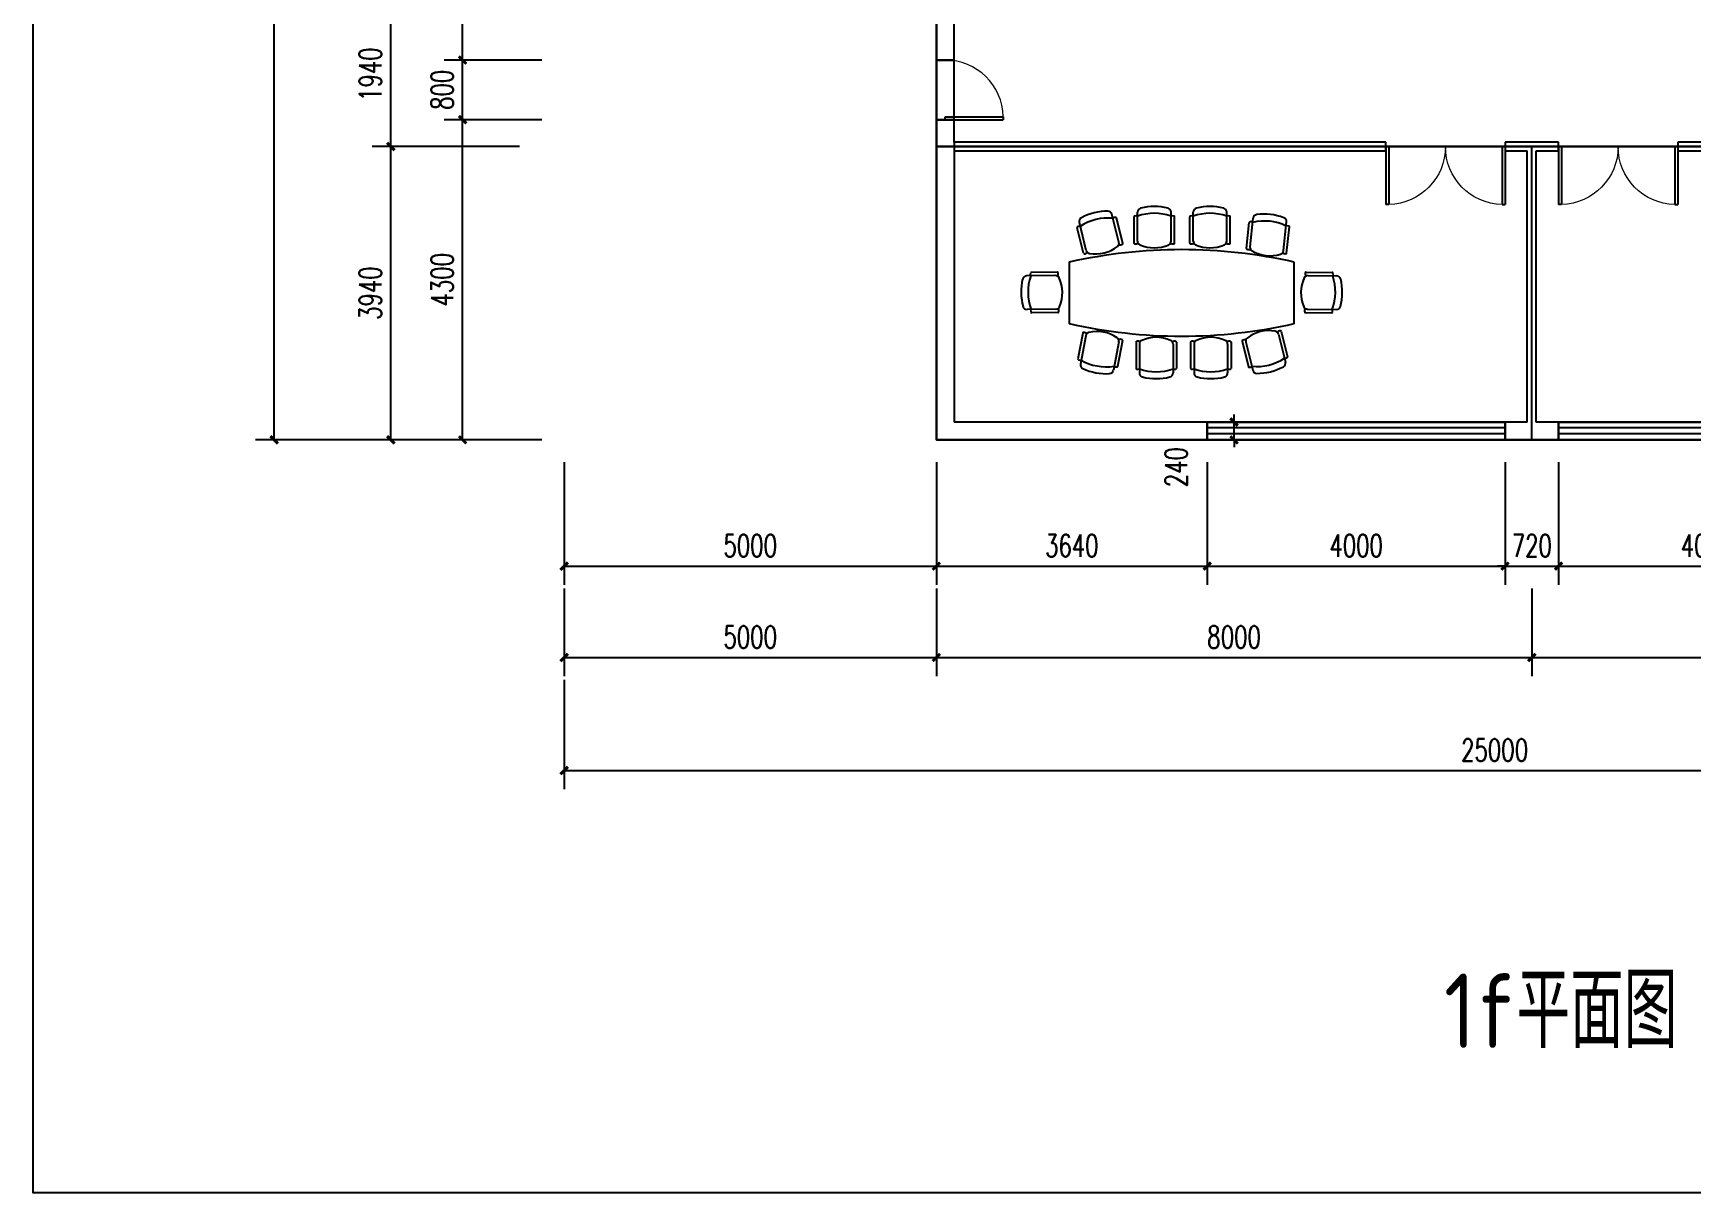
# Model space of a CAD drawing. Extents: x -76502 to 88679, y -12865 to 57615.
# Drawn here: x -37603 to -15319, y 18102 to 33676 of the extents above; entities that cross this region are included whole.
import ezdxf

# ---------------------------------------------------------------- set-up
doc = ezdxf.new("R2010")
doc.units = 0
doc.header["$LTSCALE"] = 1000
doc.header["$MEASUREMENT"] = 0
for name, color, linetype in [('AXIS_TEXT', 7, 'Continuous'), ('edge', 180, 'Continuous'), ('GTV3_FOOTPRINT', 7, 'Continuous'), ('GTV3_OPENING', 7, 'Continuous'), ('GTV3_ZONE', 7, 'Continuous'), ('LVTRY', 6, 'Continuous'), ('PUB_DIM', 3, 'Continuous'), ('WALL', 9, 'Continuous'), ('WINDOW', 4, 'Continuous')]:
    doc.layers.add(name, color=color, linetype=linetype)
doc.styles.add('_TCH_DIM_T3', font='SIMPLEX', dxfattribs={"width": 0.705882, "bigfont": 'GBCBIG'})
doc.styles.get("Standard").update_dxf_attribs({"font": 'gbenor.shx', "bigfont": 'gbcbig.shx'})
doc.dimstyles.new('_TCH_ARCH&&100', dxfattribs={"dimtxt": 297.5, "dimasz": 100, "dimexe": 250, "dimexo": 300, "dimgap": 126.25, "dimtad": 1, "dimdec": 0, "dimtxsty": '_TCH_DIM_T3', "dimblk": 'ARCHTICK', "dimcen": 2.5, "dimclrt": 7, "dimazin": 2, "dimtfac": 1, "dimtdec": 0, "dimtix": 1, "dimtmove": 2, "dimatfit": 3, "dimfxl": 100})

# ---------------------------------------------------------------- blocks, each defined once
blk = doc.blocks.new('_ArchTick')
at = {"color": 0, "linetype": 'ByBlock', "const_width": 0.4}
blk.add_lwpolyline([(-0.5, -0.5), (0.5, 0.5)], dxfattribs=at)
blk = doc.blocks.new('*D216')
at = {"layer": 'Defpoints', "color": 0, "transparency": 16777216}
for p in [(-31833, 36053), (-30469, 36053), (-30469, 33314)]:
    blk.add_point(p, dxfattribs=at)
at = {"layer": 'PUB_DIM', "color": 0, "lineweight": -2, "transparency": 16777216}
for p, q in [((-30769, 36053), (-32083, 36053)), ((-31833, 33314), (-31833, 36053)), ((-30769, 33314), (-32083, 33314))]:
    blk.add_line(p, q, dxfattribs=at)
at = {"layer": 'PUB_DIM', "color": 0, "lineweight": -2, "transparency": 16777216, "xscale": 100, "yscale": 100, "zscale": 100}
for p, rotation in [((-31833, 36053), 90), ((-31833, 33314), 270)]:
    blk.add_blockref('_ArchTick', p, dxfattribs=dict(at, rotation=rotation))
at = {"layer": 'PUB_DIM', "color": 7, "transparency": 16777216, "insert": (-32108, 34684), "char_height": 297.5, "attachment_point": 5, "rotation": 90, "style": '_TCH_DIM_T3'}
blk.add_mtext('\\A1;2740', dxfattribs=at)
blk = doc.blocks.new('*D217')
at = {"layer": 'Defpoints', "color": 0, "transparency": 16777216}
for p in [(-31833, 33314), (-30469, 33314), (-30469, 32514)]:
    blk.add_point(p, dxfattribs=at)
at = {"layer": 'PUB_DIM', "color": 0, "lineweight": -2, "transparency": 16777216}
for p, q in [((-30769, 33314), (-32083, 33314)), ((-31833, 32514), (-31833, 33314)), ((-30769, 32514), (-32083, 32514))]:
    blk.add_line(p, q, dxfattribs=at)
at = {"layer": 'PUB_DIM', "color": 0, "lineweight": -2, "transparency": 16777216, "xscale": 100, "yscale": 100, "zscale": 100}
for p, rotation in [((-31833, 33314), 90), ((-31833, 32514), 270)]:
    blk.add_blockref('_ArchTick', p, dxfattribs=dict(at, rotation=rotation))
at = {"layer": 'PUB_DIM', "color": 7, "transparency": 16777216, "insert": (-32108, 32914), "char_height": 297.5, "attachment_point": 5, "rotation": 90, "style": '_TCH_DIM_T3'}
blk.add_mtext('\\A1;800', dxfattribs=at)
blk = doc.blocks.new('*D218')
at = {"layer": 'Defpoints', "color": 0, "transparency": 16777216}
for p in [(-31833, 32514), (-30469, 32514), (-30469, 28214)]:
    blk.add_point(p, dxfattribs=at)
at = {"layer": 'PUB_DIM', "color": 0, "lineweight": -2, "transparency": 16777216}
for p, q in [((-30769, 32514), (-32083, 32514)), ((-31833, 28214), (-31833, 32514)), ((-30769, 28214), (-32083, 28214))]:
    blk.add_line(p, q, dxfattribs=at)
at = {"layer": 'PUB_DIM', "color": 0, "lineweight": -2, "transparency": 16777216, "xscale": 100, "yscale": 100, "zscale": 100}
for p, rotation in [((-31833, 32514), 90), ((-31833, 28214), 270)]:
    blk.add_blockref('_ArchTick', p, dxfattribs=dict(at, rotation=rotation))
at = {"layer": 'PUB_DIM', "color": 7, "transparency": 16777216, "insert": (-32108, 30364), "char_height": 297.5, "attachment_point": 5, "rotation": 90, "style": '_TCH_DIM_T3'}
blk.add_mtext('\\A1;4300', dxfattribs=at)
blk = doc.blocks.new('*D271')
at = {"layer": 'Defpoints', "color": 0, "transparency": 16777216}
for p in [(-30469, 25291), (-5469, 25291), (-5469, 23773)]:
    blk.add_point(p, dxfattribs=at)
at = {"layer": 'PUB_DIM', "color": 0, "lineweight": -2, "transparency": 16777216}
for p, q in [((-30469, 24991), (-30469, 23523)), ((-5469, 24991), (-5469, 23523)), ((-30469, 23773), (-5469, 23773))]:
    blk.add_line(p, q, dxfattribs=at)
at = {"layer": 'PUB_DIM', "color": 0, "lineweight": -2, "transparency": 16777216, "xscale": 100, "yscale": 100, "zscale": 100, "rotation": 180}
blk.add_blockref('_ArchTick', (-30469, 23773), dxfattribs=at)
at = {"layer": 'PUB_DIM', "color": 0, "lineweight": -2, "transparency": 16777216, "xscale": 100, "yscale": 100, "zscale": 100}
blk.add_blockref('_ArchTick', (-5469, 23773), dxfattribs=at)
at = {"layer": 'PUB_DIM', "color": 7, "transparency": 16777216, "insert": (-17969, 24048), "char_height": 297.5, "attachment_point": 5, "style": '_TCH_DIM_T3'}
blk.add_mtext('\\A1;25000', dxfattribs=at)
blk = doc.blocks.new('*D272')
at = {"layer": 'Defpoints', "color": 0, "transparency": 16777216}
for p in [(-17469, 26218), (-9529, 26218), (-9529, 25291)]:
    blk.add_point(p, dxfattribs=at)
at = {"layer": 'PUB_DIM', "color": 0, "lineweight": -2, "transparency": 16777216}
for p, q in [((-17469, 25918), (-17469, 25041)), ((-9529, 25918), (-9529, 25041)), ((-17469, 25291), (-9529, 25291))]:
    blk.add_line(p, q, dxfattribs=at)
at = {"layer": 'PUB_DIM', "color": 0, "lineweight": -2, "transparency": 16777216, "xscale": 100, "yscale": 100, "zscale": 100, "rotation": 180}
blk.add_blockref('_ArchTick', (-17469, 25291), dxfattribs=at)
at = {"layer": 'PUB_DIM', "color": 0, "lineweight": -2, "transparency": 16777216, "xscale": 100, "yscale": 100, "zscale": 100}
blk.add_blockref('_ArchTick', (-9529, 25291), dxfattribs=at)
at = {"layer": 'PUB_DIM', "color": 7, "transparency": 16777216, "insert": (-13499, 25566), "char_height": 297.5, "attachment_point": 5, "style": '_TCH_DIM_T3'}
blk.add_mtext('\\A1;7940', dxfattribs=at)
blk = doc.blocks.new('*D274')
at = {"layer": 'Defpoints', "color": 0, "transparency": 16777216}
for p in [(-30469, 26518), (-25469, 26518), (-25469, 25291)]:
    blk.add_point(p, dxfattribs=at)
at = {"layer": 'PUB_DIM', "color": 0, "lineweight": -2, "transparency": 16777216}
for p, q in [((-30469, 26218), (-30469, 25041)), ((-25469, 26218), (-25469, 25041)), ((-30469, 25291), (-25469, 25291))]:
    blk.add_line(p, q, dxfattribs=at)
at = {"layer": 'PUB_DIM', "color": 0, "lineweight": -2, "transparency": 16777216, "xscale": 100, "yscale": 100, "zscale": 100, "rotation": 180}
blk.add_blockref('_ArchTick', (-30469, 25291), dxfattribs=at)
at = {"layer": 'PUB_DIM', "color": 0, "lineweight": -2, "transparency": 16777216, "xscale": 100, "yscale": 100, "zscale": 100}
blk.add_blockref('_ArchTick', (-25469, 25291), dxfattribs=at)
at = {"layer": 'PUB_DIM', "color": 7, "transparency": 16777216, "insert": (-27969, 25566), "char_height": 297.5, "attachment_point": 5, "style": '_TCH_DIM_T3'}
blk.add_mtext('\\A1;5000', dxfattribs=at)
blk = doc.blocks.new('*D275')
at = {"layer": 'Defpoints', "color": 0, "transparency": 16777216}
for p in [(-25469, 26518), (-17469, 26518), (-17469, 25291)]:
    blk.add_point(p, dxfattribs=at)
at = {"layer": 'PUB_DIM', "color": 0, "lineweight": -2, "transparency": 16777216}
for p, q in [((-25469, 26218), (-25469, 25041)), ((-17469, 26218), (-17469, 25041)), ((-25469, 25291), (-17469, 25291))]:
    blk.add_line(p, q, dxfattribs=at)
at = {"layer": 'PUB_DIM', "color": 0, "lineweight": -2, "transparency": 16777216, "xscale": 100, "yscale": 100, "zscale": 100, "rotation": 180}
blk.add_blockref('_ArchTick', (-25469, 25291), dxfattribs=at)
at = {"layer": 'PUB_DIM', "color": 0, "lineweight": -2, "transparency": 16777216, "xscale": 100, "yscale": 100, "zscale": 100}
blk.add_blockref('_ArchTick', (-17469, 25291), dxfattribs=at)
at = {"layer": 'PUB_DIM', "color": 7, "transparency": 16777216, "insert": (-21469, 25566), "char_height": 297.5, "attachment_point": 5, "style": '_TCH_DIM_T3'}
blk.add_mtext('\\A1;8000', dxfattribs=at)
blk = doc.blocks.new('*D276')
at = {"layer": 'Defpoints', "color": 0, "transparency": 16777216}
for p in [(-17829, 28214), (-17109, 28214), (-17109, 26518)]:
    blk.add_point(p, dxfattribs=at)
at = {"layer": 'PUB_DIM', "color": 0, "lineweight": -2, "transparency": 16777216}
for p, q in [((-17829, 27914), (-17829, 26268)), ((-17109, 27914), (-17109, 26268)), ((-17829, 26518), (-17929, 26518)), ((-17829, 26518), (-17109, 26518)), ((-17109, 26518), (-17009, 26518))]:
    blk.add_line(p, q, dxfattribs=at)
at = {"layer": 'PUB_DIM', "color": 0, "lineweight": -2, "transparency": 16777216, "xscale": 100, "yscale": 100, "zscale": 100}
blk.add_blockref('_ArchTick', (-17829, 26518), dxfattribs=at)
at = {"layer": 'PUB_DIM', "color": 0, "lineweight": -2, "transparency": 16777216, "xscale": 100, "yscale": 100, "zscale": 100, "rotation": 180}
blk.add_blockref('_ArchTick', (-17109, 26518), dxfattribs=at)
at = {"layer": 'PUB_DIM', "color": 7, "transparency": 16777216, "insert": (-17469, 26793), "char_height": 297.5, "attachment_point": 5, "style": '_TCH_DIM_T3'}
blk.add_mtext('\\A1;720', dxfattribs=at)
blk = doc.blocks.new('*D277')
at = {"layer": 'Defpoints', "color": 0, "transparency": 16777216}
for p in [(-21469, 28454), (-21469, 28454), (-21469, 28214)]:
    blk.add_point(p, dxfattribs=at)
at = {"layer": 'PUB_DIM', "color": 0, "lineweight": -2, "transparency": 16777216}
for p, q in [((-21469, 28454), (-21469, 28554)), ((-21769, 28454), (-21719, 28454)), ((-21469, 28214), (-21469, 28454)), ((-21769, 28214), (-21719, 28214)), ((-21469, 28214), (-21469, 28114))]:
    blk.add_line(p, q, dxfattribs=at)
at = {"layer": 'PUB_DIM', "color": 0, "lineweight": -2, "transparency": 16777216, "xscale": 100, "yscale": 100, "zscale": 100}
for p, rotation in [((-21469, 28454), 270), ((-21469, 28214), 90)]:
    blk.add_blockref('_ArchTick', p, dxfattribs=dict(at, rotation=rotation))
at = {"layer": 'PUB_DIM', "color": 7, "transparency": 16777216, "insert": (-22248, 27847), "char_height": 297.5, "attachment_point": 5, "rotation": 90, "style": '_TCH_DIM_T3'}
blk.add_mtext('\\A1;240', dxfattribs=at)
blk = doc.blocks.new('*D279')
at = {"layer": 'Defpoints', "color": 0, "transparency": 16777216}
for p in [(-17109, 28214), (-13109, 28214), (-13109, 26518)]:
    blk.add_point(p, dxfattribs=at)
at = {"layer": 'PUB_DIM', "color": 0, "lineweight": -2, "transparency": 16777216}
for p, q in [((-17109, 27914), (-17109, 26268)), ((-13109, 27914), (-13109, 26268)), ((-17109, 26518), (-13109, 26518))]:
    blk.add_line(p, q, dxfattribs=at)
at = {"layer": 'PUB_DIM', "color": 0, "lineweight": -2, "transparency": 16777216, "xscale": 100, "yscale": 100, "zscale": 100, "rotation": 180}
blk.add_blockref('_ArchTick', (-17109, 26518), dxfattribs=at)
at = {"layer": 'PUB_DIM', "color": 0, "lineweight": -2, "transparency": 16777216, "xscale": 100, "yscale": 100, "zscale": 100}
blk.add_blockref('_ArchTick', (-13109, 26518), dxfattribs=at)
at = {"layer": 'PUB_DIM', "color": 7, "transparency": 16777216, "insert": (-15109, 26793), "char_height": 297.5, "attachment_point": 5, "style": '_TCH_DIM_T3'}
blk.add_mtext('\\A1;4000', dxfattribs=at)
blk = doc.blocks.new('*D281')
at = {"layer": 'Defpoints', "color": 0, "transparency": 16777216}
for p in [(-25469, 28214), (-21829, 28214), (-21829, 26518)]:
    blk.add_point(p, dxfattribs=at)
at = {"layer": 'PUB_DIM', "color": 0, "lineweight": -2, "transparency": 16777216}
for p, q in [((-25469, 27914), (-25469, 26268)), ((-21829, 27914), (-21829, 26268)), ((-25469, 26518), (-21829, 26518))]:
    blk.add_line(p, q, dxfattribs=at)
at = {"layer": 'PUB_DIM', "color": 0, "lineweight": -2, "transparency": 16777216, "xscale": 100, "yscale": 100, "zscale": 100, "rotation": 180}
blk.add_blockref('_ArchTick', (-25469, 26518), dxfattribs=at)
at = {"layer": 'PUB_DIM', "color": 0, "lineweight": -2, "transparency": 16777216, "xscale": 100, "yscale": 100, "zscale": 100}
blk.add_blockref('_ArchTick', (-21829, 26518), dxfattribs=at)
at = {"layer": 'PUB_DIM', "color": 7, "transparency": 16777216, "insert": (-23649, 26793), "char_height": 297.5, "attachment_point": 5, "style": '_TCH_DIM_T3'}
blk.add_mtext('\\A1;3640', dxfattribs=at)
blk = doc.blocks.new('*D282')
at = {"layer": 'Defpoints', "color": 0, "transparency": 16777216}
for p in [(-21829, 28214), (-17829, 28214), (-17829, 26518)]:
    blk.add_point(p, dxfattribs=at)
at = {"layer": 'PUB_DIM', "color": 0, "lineweight": -2, "transparency": 16777216}
for p, q in [((-21829, 27914), (-21829, 26268)), ((-17829, 27914), (-17829, 26268)), ((-21829, 26518), (-17829, 26518))]:
    blk.add_line(p, q, dxfattribs=at)
at = {"layer": 'PUB_DIM', "color": 0, "lineweight": -2, "transparency": 16777216, "xscale": 100, "yscale": 100, "zscale": 100, "rotation": 180}
blk.add_blockref('_ArchTick', (-21829, 26518), dxfattribs=at)
at = {"layer": 'PUB_DIM', "color": 0, "lineweight": -2, "transparency": 16777216, "xscale": 100, "yscale": 100, "zscale": 100}
blk.add_blockref('_ArchTick', (-17829, 26518), dxfattribs=at)
at = {"layer": 'PUB_DIM', "color": 7, "transparency": 16777216, "insert": (-19829, 26793), "char_height": 297.5, "attachment_point": 5, "style": '_TCH_DIM_T3'}
blk.add_mtext('\\A1;4000', dxfattribs=at)
blk = doc.blocks.new('*D283')
at = {"layer": 'Defpoints', "color": 0, "transparency": 16777216}
for p in [(-30469, 28214), (-25469, 28214), (-25469, 26518)]:
    blk.add_point(p, dxfattribs=at)
at = {"layer": 'PUB_DIM', "color": 0, "lineweight": -2, "transparency": 16777216}
for p, q in [((-30469, 27914), (-30469, 26268)), ((-25469, 27914), (-25469, 26268)), ((-30469, 26518), (-25469, 26518))]:
    blk.add_line(p, q, dxfattribs=at)
at = {"layer": 'PUB_DIM', "color": 0, "lineweight": -2, "transparency": 16777216, "xscale": 100, "yscale": 100, "zscale": 100, "rotation": 180}
blk.add_blockref('_ArchTick', (-30469, 26518), dxfattribs=at)
at = {"layer": 'PUB_DIM', "color": 0, "lineweight": -2, "transparency": 16777216, "xscale": 100, "yscale": 100, "zscale": 100}
blk.add_blockref('_ArchTick', (-25469, 26518), dxfattribs=at)
at = {"layer": 'PUB_DIM', "color": 7, "transparency": 16777216, "insert": (-27969, 26793), "char_height": 297.5, "attachment_point": 5, "style": '_TCH_DIM_T3'}
blk.add_mtext('\\A1;5000', dxfattribs=at)
blk = doc.blocks.new('*D286')
at = {"layer": 'Defpoints', "color": 0, "transparency": 16777216}
for p in [(-34364, 48214), (-30469, 48214), (-30469, 28214)]:
    blk.add_point(p, dxfattribs=at)
at = {"layer": 'PUB_DIM', "color": 0, "lineweight": -2, "transparency": 16777216}
for p, q in [((-30769, 48214), (-34614, 48214)), ((-34364, 28214), (-34364, 48214)), ((-30769, 28214), (-34614, 28214))]:
    blk.add_line(p, q, dxfattribs=at)
at = {"layer": 'PUB_DIM', "color": 0, "lineweight": -2, "transparency": 16777216, "xscale": 100, "yscale": 100, "zscale": 100}
for p, rotation in [((-34364, 48214), 90), ((-34364, 28214), 270)]:
    blk.add_blockref('_ArchTick', p, dxfattribs=dict(at, rotation=rotation))
at = {"layer": 'PUB_DIM', "color": 7, "transparency": 16777216, "insert": (-34639, 38214), "char_height": 297.5, "attachment_point": 5, "rotation": 90, "style": '_TCH_DIM_T3'}
blk.add_mtext('\\A1;20000', dxfattribs=at)
blk = doc.blocks.new('*D289')
at = {"layer": 'Defpoints', "color": 0, "transparency": 16777216}
for p in [(-32798, 34094), (-30769, 34094), (-30769, 32154)]:
    blk.add_point(p, dxfattribs=at)
at = {"layer": 'PUB_DIM', "color": 0, "lineweight": -2, "transparency": 16777216}
for p, q in [((-31069, 34094), (-33048, 34094)), ((-32798, 32154), (-32798, 34094)), ((-31069, 32154), (-33048, 32154))]:
    blk.add_line(p, q, dxfattribs=at)
at = {"layer": 'PUB_DIM', "color": 0, "lineweight": -2, "transparency": 16777216, "xscale": 100, "yscale": 100, "zscale": 100}
for p, rotation in [((-32798, 34094), 90), ((-32798, 32154), 270)]:
    blk.add_blockref('_ArchTick', p, dxfattribs=dict(at, rotation=rotation))
at = {"layer": 'PUB_DIM', "color": 7, "transparency": 16777216, "insert": (-33073, 33124), "char_height": 297.5, "attachment_point": 5, "rotation": 90, "style": '_TCH_DIM_T3'}
blk.add_mtext('\\A1;1940', dxfattribs=at)
blk = doc.blocks.new('*D290')
at = {"layer": 'Defpoints', "color": 0, "transparency": 16777216}
for p in [(-32798, 32154), (-30769, 32154), (-30769, 28214)]:
    blk.add_point(p, dxfattribs=at)
at = {"layer": 'PUB_DIM', "color": 0, "lineweight": -2, "transparency": 16777216}
for p, q in [((-31069, 32154), (-33048, 32154)), ((-32798, 28214), (-32798, 32154)), ((-31069, 28214), (-33048, 28214))]:
    blk.add_line(p, q, dxfattribs=at)
at = {"layer": 'PUB_DIM', "color": 0, "lineweight": -2, "transparency": 16777216, "xscale": 100, "yscale": 100, "zscale": 100}
for p, rotation in [((-32798, 32154), 90), ((-32798, 28214), 270)]:
    blk.add_blockref('_ArchTick', p, dxfattribs=dict(at, rotation=rotation))
at = {"layer": 'PUB_DIM', "color": 7, "transparency": 16777216, "insert": (-33073, 30184), "char_height": 297.5, "attachment_point": 5, "rotation": 90, "style": '_TCH_DIM_T3'}
blk.add_mtext('\\A1;3940', dxfattribs=at)
blk = doc.blocks.new('$DorLib2D$00000002')
for p, q in [((-0.5, 0), (-0.5, 0.4875)), ((-0.475, 0.4875), (-0.5, 0.4875)), ((-0.475, 0), (-0.475, 0.4875)), ((0.475, 0), (0.475, 0.4875)), ((0.475, 0.4875), (0.5, 0.4875)), ((0.5, 0), (0.5, 0.4875)), ((-0.5, 0), (-0.475, 0)), ((0.5, 0), (0.475, 0))]:
    blk.add_line(p, q)
at = {"lineweight": 13}
for centre, start, end in [((-0.4875, 0), 0, 88.53072), ((0.4875, 0), 91.46928, 180)]:
    blk.add_arc(centre, 0.4875, start, end, dxfattribs=at)
blk = doc.blocks.new('$DorLib2D$00000001')
for p, q in [((0.45, 0.975), (0.5, 0.975)), ((0.45, 0), (0.45, 0.975)), ((0.5, 0), (0.5, 0.975)), ((0.5, 0), (0.45, 0))]:
    blk.add_line(p, q)
at = {"lineweight": 13}
blk.add_arc((0.475, 0), 0.975, 91.4693, 180, dxfattribs=at)
blk = doc.blocks.new('$TCHSYS$WIN2D')
for p, q in [((-0.5, 0.5), (0.5, 0.5)), ((-0.5, 0.5), (-0.5, -0.5)), ((0.5, 0.5), (0.5, -0.5)), ((0.5, 0.1667), (-0.5, 0.1667)), ((0.5, -0.1667), (-0.5, -0.1667)), ((-0.5, -0.5), (0.5, -0.5))]:
    blk.add_line(p, q)
blk = doc.blocks.new('$plan$00002654')
for p, q in [((-1282, 566, 0), (-1375, 942, 0)), ((-844, 675, 0), (-938, 1051, 0)), ((-792, 660, 0), (-878, 1003, 0)), ((-639, 665, 0), (-639, 1019, 0)), ((-594, 692, 0), (-594, 1080, 0)), ((-142, 692, 0), (-142, 1080, 0)), ((-96, 665, 0), (-96, 1019, 0)), ((109, 665, 0), (109, 1019, 0)), ((155, 692, 0), (155, 1080, 0)), ((606, 692, 0), (606, 1080, 0)), ((652, 665, 0), (652, 1019, 0)), ((869, 591, 0), (908, 942, 0)), ((918, 613, 0), (960, 998, 0)), ((1366, 563, 0), (1409, 948, 0)), ((-1319, 528, 0), (-1405, 871, 0)), ((1409, 531, 0), (1448, 882, 0)), ((-1697, 228, 0), (-2084, 223, 0)), ((-1670, 275, 0), (-2023, 270, 0)), ((1670, 275, 0), (2023, 270, 0)), ((1697, 228, 0), (2084, 223, 0)), ((-1690, -223, 0), (-2078, -228, 0)), ((-1662, -268, 0), (-2016, -273, 0)), ((1662, -268, 0), (2016, -273, 0)), ((1690, -223, 0), (2078, -228, 0)), ((-1329, -544, 0), (-1394, -892, 0)), ((-1289, -580, 0), (-1361, -960, 0)), ((-845, -663, 0), (-917, -1044, 0)), ((-795, -644, 0), (-861, -992, 0)), ((-614, -665, 0), (-614, -1019, 0)), ((-70, -665, 0), (-70, -1019, 0)), ((120, -665, 0), (120, -1019, 0)), ((663, -665, 0), (663, -1019, 0)), ((811, -653, 0), (896, -996, 0)), ((862, -668, 0), (956, -1044, 0)), ((1300, -559, 0), (1394, -935, 0)), ((1338, -521, 0), (1423, -864, 0)), ((-568, -692, 0), (-568, -1080, 0)), ((-116, -692, 0), (-116, -1080, 0)), ((166, -692, 0), (166, -1080, 0)), ((617, -692, 0), (617, -1080, 0))]:
    blk.add_line(p, q)
at = {"elevation": 0}
blk.add_lwpolyline([(1513, 408, 0.111111), (-1513, 408), (-1513, -417, 0.111111), (1513, -417)], format="xyb", close=True, dxfattribs=at)
for centre, radius, start, end in [((-539, 1080, 0), 55, 103.937, 180), ((-368, 392, 0), 764, 76.063, 103.937), ((-197, 1080, 0), 55, 0, 76.063), ((210, 1080, 0), 55, 103.937, 180), ((380, 392, 0), 764, 76.063, 103.937), ((551, 1080, 0), 55, 0, 76.063), ((-1322, 955, 0), 55, 117.9642, 194.0272), ((-990, 329, 0), 672, 84.4034, 123.651), ((-990, 329, 0), 764, 90.0902, 117.9642), ((-991, 1038, 0), 55, 14.0272, 90.0902), ((-889, 951, 0), 59, 88.0127, 126.8804), ((-887, 1001, 0), 9.17, 14.0272, 88.0127), ((-630, 1019, 0), 9.17, 106.0145, 180), ((-616, 971, 0), 59, 67.1468, 106.0145), ((-368, 392, 0), 672, 70.3762, 109.6238), ((-119, 971, 0), 59, 73.9855, 112.8532), ((-105, 1019, 0), 9.17, 0, 73.9855), ((118, 1019, 0), 9.17, 106.0145, 180), ((132, 971, 0), 59, 67.1468, 106.0145), ((380, 392, 0), 672, 70.3762, 109.6238), ((629, 971, 0), 59, 73.9855, 112.8532), ((643, 1019, 0), 9.17, 0, 73.9855), ((917, 941, 0), 9.17, 99.6786, 173.664), ((926, 892, 0), 59, 60.8108, 99.6786), ((1109, 289, 0), 672, 64.0403, 103.2878), ((1015, 992, 0), 55, 97.601, 173.664), ((1109, 289, 0), 764, 69.727, 97.601), ((1354, 954, 0), 55, 353.664, 69.727), ((1420, 837, 0), 59, 67.6495, 106.5173), ((1439, 883, 0), 9.17, 353.664, 67.6495), ((-1396, 874, 0), 9.17, 120.0417, 194.0272), ((-1371, 830, 0), 59, 81.174, 120.0417), ((-897, 662, 0), 55, 308.1762, 14.0272), ((-539, 692, 0), 55, 180, 245.851), ((-197, 692, 0), 55, 294.149, 0), ((210, 692, 0), 55, 180, 245.851), ((551, 692, 0), 55, 294.149, 0), ((-1310, 530, 0), 9.17, 194.0272, 268.0127), ((-1309, 580, 0), 59, 268.0127, 316.3474), ((-1228, 579, 0), 55, 194.0272, 259.8782), ((-1155, 990, 0), 472, 259.8782, 308.1762), ((-826, 701, 0), 59, 251.707, 300.0417), ((-801, 658, 0), 9.17, 300.0417, 14.0272), ((-630, 665, 0), 9.17, 180, 253.9855), ((-616, 713, 0), 59, 253.9855, 302.3202), ((-368, 1073, 0), 472, 245.851, 294.149), ((-119, 713, 0), 59, 237.6798, 286.0145), ((-105, 665, 0), 9.17, 286.0145, 0), ((118, 665, 0), 9.17, 180, 253.9855), ((132, 713, 0), 59, 253.9855, 302.3202), ((380, 1073, 0), 472, 245.851, 294.149), ((629, 713, 0), 59, 237.6798, 286.0145), ((643, 665, 0), 9.17, 286.0145, 0), ((878, 590, 0), 9.17, 173.664, 247.6495), ((897, 636, 0), 59, 247.6495, 295.9842), ((972, 607, 0), 55, 173.664, 239.515), ((1184, 966, 0), 472, 239.515, 287.813), ((1312, 569, 0), 55, 287.813, 353.664), ((1391, 581, 0), 59, 231.3438, 279.6786), ((1400, 532, 0), 9.17, 279.6786, 353.664), ((-2083, 168, 0), 55, 90.7938, 166.8568), ((-1393, 7, 0), 672, 161.17, 200.4176), ((-1975, 247, 0), 59, 164.7793, 203.647), ((-2023, 261, 0), 9.17, 90.7938, 164.7793), ((-1696, 173, 0), 55, 24.9428, 90.7938), ((-1670, 265, 0), 9.17, 16.8083, 90.7938), ((-1717, 251, 0), 59, 328.4736, 16.8083), ((1696, 173, 0), 55, 89.2062, 155.0572), ((1717, 251, 0), 59, 163.1917, 211.5264), ((1670, 265, 0), 9.17, 89.2062, 163.1917), ((2023, 261, 0), 9.17, 15.2207, 89.2062), ((1393, 7, 0), 672, 339.5824, 18.83), ((1975, 247, 0), 59, 336.353, 15.2207), ((2083, 168, 0), 55, 13.1432, 89.2062), ((-1393, 7, 0), 764, 166.8568, 194.7308), ((-2074, -3, 0), 472, 336.6448, 24.9428), ((2074, -3, 0), 472, 155.0572, 203.3552), ((1393, 7, 0), 764, 345.2692, 13.1432), ((-2079, -173, 0), 55, 194.7308, 270.7938), ((-1691, -168, 0), 55, 270.7938, 336.6448), ((-1710, -246, 0), 59, 344.7793, 33.114), ((1691, -168, 0), 55, 203.3552, 269.2062), ((1710, -246, 0), 59, 146.886, 195.2207), ((2079, -173, 0), 55, 269.2062, 345.2692), ((-1968, -250, 0), 59, 157.9406, 196.8083), ((-2016, -264, 0), 9.17, 196.8083, 270.7938), ((-1662, -259, 0), 9.17, 270.7938, 344.7793), ((1662, -259, 0), 9.17, 195.2207, 269.2062), ((2016, -264, 0), 9.17, 269.2062, 343.1917), ((1968, -250, 0), 59, 343.1917, 22.0594), ((-1320, -546, 0), 9.17, 95.3403, 169.3258), ((-1315, -595, 0), 59, 47.0056, 95.3403), ((-1235, -590, 0), 55, 103.4748, 169.3258), ((-1138, -995, 0), 472, 55.1768, 103.4748), ((-899, -653, 0), 55, 349.3258, 55.1768), ((-827, -687, 0), 59, 63.3113, 111.646), ((-804, -643, 0), 9.17, 349.3258, 63.3113), ((-604, -665, 0), 9.17, 106.0145, 180), ((-591, -713, 0), 59, 57.6798, 106.0145), ((-513, -692, 0), 55, 114.149, 180), ((-342, -1073, 0), 472, 65.851, 114.149), ((-171, -692, 0), 55, 0, 65.851), ((-93, -713, 0), 59, 73.9855, 122.3202), ((-80, -665, 0), 9.17, 0, 73.9855), ((129, -665, 0), 9.17, 106.0145, 180), ((143, -713, 0), 59, 57.6798, 106.0145), ((221, -692, 0), 55, 114.149, 180), ((391, -1073, 0), 472, 65.851, 114.149), ((562, -692, 0), 55, 0, 65.851), ((640, -713, 0), 59, 73.9855, 122.3202), ((654, -665, 0), 9.17, 0, 73.9855), ((820, -650, 0), 9.17, 120.0417, 194.0271), ((844, -694, 0), 59, 71.7069, 120.0417), ((915, -655, 0), 55, 128.1762, 194.0271), ((1173, -983, 0), 472, 79.8781, 128.1762), ((1246, -572, 0), 55, 14.0271, 79.8781), ((1327, -573, 0), 59, 88.0126, 136.3473), ((1329, -523, 0), 9.17, 14.0271, 88.0126), ((1008, -322, 0), 672, 264.4034, 303.6509), ((1389, -823, 0), 59, 261.1739, 300.0417), ((1414, -866, 0), 9.17, 300.0417, 14.0271), ((-1385, -893, 0), 9.17, 169.3258, 243.3113), ((-1363, -849, 0), 59, 243.3113, 282.179), ((-1307, -970, 0), 55, 169.3258, 245.3888), ((-1012, -326, 0), 672, 239.702, 278.9496), ((-1012, -326, 0), 764, 245.3888, 273.2628), ((-971, -1034, 0), 55, 273.2628, 349.3258), ((-874, -941, 0), 59, 236.4726, 275.3403), ((-870, -990, 0), 9.17, 275.3403, 349.3258), ((-604, -1019, 0), 9.17, 180, 253.9855), ((-591, -971, 0), 59, 253.9855, 292.8532), ((-342, -392, 0), 672, 250.3762, 289.6238), ((-513, -1080, 0), 55, 180, 256.063), ((-171, -1080, 0), 55, 283.937, 0), ((-93, -971, 0), 59, 247.1468, 286.0145), ((-80, -1019, 0), 9.17, 286.0145, 0), ((129, -1019, 0), 9.17, 180, 253.9855), ((143, -971, 0), 59, 253.9855, 292.8532), ((391, -392, 0), 672, 250.3762, 289.6238), ((221, -1080, 0), 55, 180, 256.063), ((562, -1080, 0), 55, 283.937, 0), ((640, -971, 0), 59, 247.1468, 286.0145), ((654, -1019, 0), 9.17, 286.0145, 0), ((905, -994, 0), 9.17, 194.0271, 268.0126), ((907, -944, 0), 59, 268.0126, 306.8804), ((1009, -1031, 0), 55, 194.0271, 270.0901), ((1008, -322, 0), 764, 270.0901, 297.9641), ((1340, -948, 0), 55, 297.9641, 14.0271), ((-342, -392, 0), 764, 256.063, 283.937), ((391, -392, 0), 764, 256.063, 283.937)]:
    blk.add_arc(centre, radius, start, end)

msp = doc.modelspace()

# ---------------------------------------------------------------- linework, layer by layer
at = {"layer": 'AXIS_TEXT'}
msp.add_line((-25229, 32213.6), (-25229, 32093.6), dxfattribs=at)
at = {"layer": 'edge'}
msp.add_lwpolyline([(-37602.9, 57614.5), (2574.6, 57614.5), (2574.6, 18101.7), (-37602.9, 18101.7)], close=True, dxfattribs=at)
at = {"layer": 'GTV3_FOOTPRINT'}
msp.add_lwpolyline([(-25469, 42213.6), (-30469, 42213.6), (-30469, 48213.6), (-15469, 48213.6), (-15469, 34213.6), (-5469, 34213.6), (-5469, 28213.6), (-25469, 28213.6)], close=True, dxfattribs=at)
at = {"layer": 'GTV3_OPENING'}
for points in [[(-25469, 32513.6), (-25229, 32513.6), (-25229, 33313.6), (-25469, 33313.6)], [(-21829, 28213.6), (-17829, 28213.6), (-17829, 28453.6), (-21829, 28453.6)], [(-17109, 28213.6), (-13109, 28213.6), (-13109, 28453.6), (-17109, 28453.6)]]:
    msp.add_lwpolyline(points, close=True, dxfattribs=at)
at = {"layer": 'GTV3_ZONE'}
for p, q in [((-25469, 32153.6), (-9529, 32153.6)), ((-17469, 32153.6), (-25469, 32153.6)), ((-25469, 32153.6), (-25469, 28213.6)), ((-17469, 28213.6), (-17469, 32153.6)), ((-9529, 32153.6), (-17469, 32153.6)), ((-25469, 28213.6), (-17469, 28213.6)), ((-17469, 28213.6), (-9529, 28213.6))]:
    msp.add_line(p, q, dxfattribs=at)
at = {"layer": 'WALL'}
for p, q in [((-25469, 34213.6), (-25469, 33313.6)), ((-25229, 33313.6), (-25229, 33973.6)), ((-25469, 33313.6), (-25229, 33313.6)), ((-25229, 32513.6), (-25469, 32513.6)), ((-25469, 32513.6), (-25469, 32213.6)), ((-25229, 32213.6), (-25229, 32513.6)), ((-25469, 32213.6), (-25469, 28213.6)), ((-19429, 32213.6), (-25229, 32213.6)), ((-25229, 32093.6), (-25229, 28453.6)), ((-25229, 32093.6), (-19429, 32093.6)), ((-19429, 32093.6), (-19429, 32213.6)), ((-17469, 32213.6), (-17829, 32213.6)), ((-17829, 32213.6), (-17829, 32093.6)), ((-17829, 32093.6), (-17529, 32093.6)), ((-17529, 28453.6), (-17529, 32093.6)), ((-17109, 32213.6), (-17469, 32213.6)), ((-17409, 32093.6), (-17109, 32093.6)), ((-17409, 28453.6), (-17409, 32093.6)), ((-17109, 32093.6), (-17109, 32213.6)), ((-9469, 32213.6), (-15509, 32213.6)), ((-15509, 32213.6), (-15509, 32093.6)), ((-15509, 32093.6), (-9589, 32093.6)), ((-21829, 28453.6), (-25229, 28453.6)), ((-21829, 28213.6), (-21829, 28453.6)), ((-17529, 28453.6), (-17829, 28453.6)), ((-17829, 28453.6), (-17829, 28213.6)), ((-17109, 28453.6), (-17409, 28453.6)), ((-17109, 28213.6), (-17109, 28453.6)), ((-25469, 28213.6), (-21829, 28213.6)), ((-17829, 28213.6), (-17469, 28213.6)), ((-17469, 28213.6), (-17109, 28213.6))]:
    msp.add_line(p, q, dxfattribs=at)

# ---------------------------------------------------------------- block references
at = {"layer": 'LVTRY'}
msp.add_blockref('$plan$00002654', (-22172.5, 30192.3, 0), dxfattribs=at)
at = {"layer": 'WINDOW'}
for name, p, xscale, yscale, zscale, rotation in [('$DorLib2D$00000001', (-25349, 32913.6), 800, 800, 800, 270), ('$DorLib2D$00000002', (-18629, 32153.6), -1600, 1600, -1600, 180), ('$DorLib2D$00000002', (-16309, 32153.6), -1600, 1600, -1600, 180)]:
    msp.add_blockref(name, p, dxfattribs=dict(at, xscale=xscale, yscale=yscale, zscale=zscale, rotation=rotation))
at = {"layer": 'WINDOW', "xscale": 4000, "yscale": 240, "zscale": 4000}
for p in [(-19829, 28333.6), (-15109, 28333.6)]:
    msp.add_blockref('$TCHSYS$WIN2D', p, dxfattribs=at)

# ---------------------------------------------------------------- texts
msp.add_text('1f平面图', height=1000).set_placement((-18648.2, 20046.8))

# ---------------------------------------------------------------- dimensions: what is measured, and where the dimension line sits
at = {"layer": 'PUB_DIM'}
for p1, p2, distance, picture, middle in [((-30469, 28213.6), (-30469, 48213.6), 3895.1, '*D286', (-34639.1, 38213.6)), ((-30469, 33313.6), (-30469, 36053.5), 1364.4, '*D216', (-32108.4, 34683.5)), ((-30769, 32153.6), (-30769, 34093.6), 2028.9, '*D289', (-33072.9, 33123.6)), ((-30469, 32513.6), (-30469, 33313.6), 1364.4, '*D217', (-32108.4, 32913.6)), ((-30469, 28213.6), (-30469, 32513.6), 1364.4, '*D218', (-32108.4, 30363.6)), ((-30769, 28213.6), (-30769, 32153.6), 2028.9, '*D290', (-33072.9, 30183.6)), ((-30469, 28213.6), (-25469, 28213.6), -1695.8, '*D283', (-27969, 26792.8)), ((-25469, 28213.6), (-21829, 28213.6), -1695.8, '*D281', (-23649, 26792.8)), ((-21829, 28213.6), (-17829, 28213.6), -1695.8, '*D282', (-19829, 26792.8)), ((-17829, 28213.6), (-17109, 28213.6), -1695.8, '*D276', (-17469, 26792.8)), ((-17109, 28213.6), (-13109, 28213.6), -1695.8, '*D279', (-15109, 26792.8)), ((-30469, 26517.8), (-25469, 26517.8), -1226.9, '*D274', (-27969, 25565.9)), ((-25469, 26517.8), (-17469, 26517.8), -1226.9, '*D275', (-21469, 25565.9)), ((-17469, 26217.8), (-9529, 26217.8), -926.9, '*D272', (-13499, 25565.9)), ((-30469, 25290.9), (-5469, 25290.9), -1518.2, '*D271', (-17969, 24047.7))]:
    dim = msp.add_aligned_dim(p1=p1, p2=p2, distance=distance, dimstyle='_TCH_ARCH&&100', dxfattribs=at)
    dim.commit()
    dim.dimension.update_dxf_attribs({"geometry": picture, "text_midpoint": middle})
dim = msp.add_linear_dim(base=(-21469, 28453.6), p1=(-21469, 28213.6), p2=(-21469, 28453.6), angle=90, dimstyle='_TCH_ARCH&&100', dxfattribs=at)
dim.commit()
dim.dimension.update_dxf_attribs({"geometry": '*D277', "text_midpoint": (-22248.4, 27846.9), "dimtype": 129})

doc.saveas('drawing.dxf')
